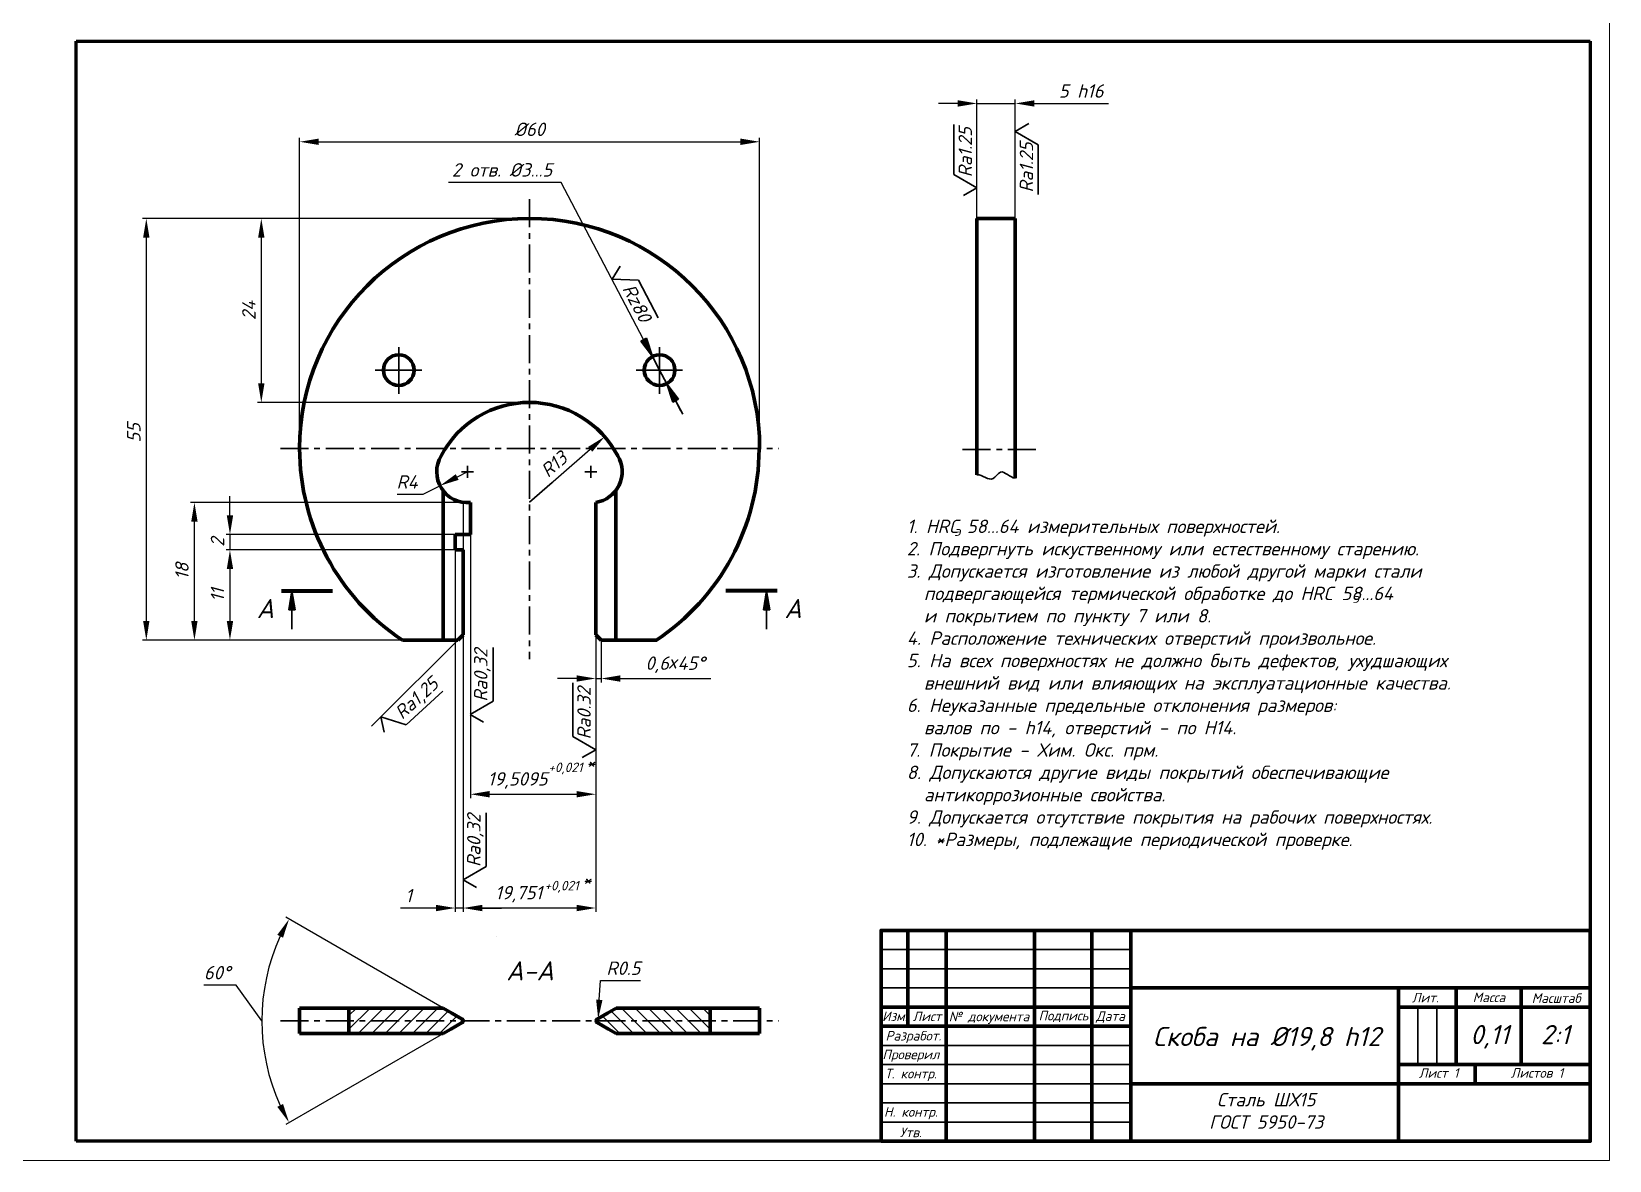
# Model space of a CAD drawing. Extents: x 3984 to 4893, y -1391 to 1983.
# Drawn here: x 4481.6 to 4893.2, y -1391.5 to -1097 of the extents above; entities that cross this region are included whole.
import ezdxf
from ezdxf.enums import TextEntityAlignment as Align

# ---------------------------------------------------------------- set-up
doc = ezdxf.new("R2010")
doc.units = 0
doc.header["$MEASUREMENT"] = 0
for name, pattern in [('AM_ISO02W050', [7.5, 6, -1.5]), ('DASHDOTX2', [2, 1, -0.5, 0, -0.5]), ('K5LT_AXLED', [11.807581, 7.307581, -1.5, 1.5, -1.5]), ('K5LT_BASIC', [0])]:
    doc.linetypes.add(name, pattern=pattern)
for name, color, linetype in [('0 VIEW0', 7, 'Continuous'), ('OSI', 18, 'DASHDOTX2'), ('OSNOVNIE', 5, 'Continuous'), ('RAZMERI', 8, 'Continuous'), ('TONKIE', 16, 'Continuous')]:
    doc.layers.add(name, color=color, linetype=linetype)
doc.layers.add('Обводка', color=7, linetype='Continuous', lineweight=30)
doc.styles.get("Standard").update_dxf_attribs({"font": 'isocpeui.ttf', "height": 3.5})
doc.dimstyles.new('AM_ISO', dxfattribs={"dimtxt": 3.5, "dimasz": 5, "dimexe": 1, "dimexo": 1, "dimgap": 1.5, "dimtad": 3, "dimtoh": 1, "dimdsep": 46, "dimtxsty": 'Standard', "dimcen": 0, "dimclrd": 256, "dimclre": 256, "dimclrt": 256, "dimadec": 0, "dimazin": 2, "dimtp": 0.1, "dimtm": 0.1, "dimtfac": 0.71, "dimtmove": 0, "dimatfit": 2, "dimfxl": 1, "dimlwd": -1, "dimlwe": -1, "dimarcsym": 1})
doc.dimstyles.new('AM_ISO$3', dxfattribs={"dimtxt": 3.5, "dimasz": 5, "dimexe": 1, "dimexo": 1, "dimgap": 1.5, "dimtad": 3, "dimtoh": 1, "dimdsep": 46, "dimtxsty": 'Standard', "dimcen": 0, "dimclrd": 256, "dimclre": 256, "dimclrt": 256, "dimadec": 0, "dimazin": 2, "dimtp": 0.1, "dimtm": 0.1, "dimtfac": 0.71, "dimtofl": 0, "dimtmove": 0, "dimatfit": 0, "dimfxl": 1, "dimlwd": -1, "dimlwe": -1, "dimarcsym": 1})

# ---------------------------------------------------------------- blocks, each defined once
blk = doc.blocks.new('*D478')
at = {"layer": 'Defpoints', "color": 0, "lineweight": 30, "transparency": 16777216}
for p in [(4630.23, -1254.75), (4628.82, -1255.73), (4628.82, -1265.75)]:
    blk.add_point(p, dxfattribs=at)
at = {"layer": 'TONKIE', "color": 0, "transparency": 16777216}
for p, q in [((4628.82, -1256.73), (4628.82, -1266.75)), ((4630.23, -1255.75), (4630.23, -1266.75)), ((4623.82, -1265.75), (4618.82, -1265.75)), ((4628.82, -1265.75), (4630.23, -1265.75)), ((4635.23, -1265.75), (4658.87, -1265.75))]:
    blk.add_line(p, q, dxfattribs=at)
at = {"layer": 'TONKIE', "color": 0, "lineweight": 30, "transparency": 16777216}
for points in [[(4623.82, -1264.92), (4623.82, -1266.58), (4628.82, -1265.75)], [(4635.23, -1264.92), (4635.23, -1266.58), (4630.23, -1265.75)]]:
    blk.add_solid(points, dxfattribs=at)
at = {"layer": 'TONKIE', "color": 0, "lineweight": 30, "transparency": 16777216, "insert": (4649.55, -1262.15), "char_height": 3.5, "attachment_point": 5}
blk.add_mtext('0,6 45%%d', dxfattribs=at)
blk = doc.blocks.new('*D479')
at = {"layer": 'Defpoints', "color": 0, "lineweight": 30, "transparency": 16777216}
for p in [(4592.15, -1230.65), (4594.22, -1232.21), (4594.22, -1325.62)]:
    blk.add_point(p, dxfattribs=at)
at = {"layer": 'TONKIE', "color": 0, "transparency": 16777216}
for p, q in [((4592.15, -1231.65), (4592.15, -1326.62)), ((4594.22, -1233.21), (4594.22, -1326.62)), ((4587.15, -1325.62), (4577.88, -1325.62)), ((4594.22, -1325.62), (4592.15, -1325.62)), ((4599.22, -1325.62), (4604.22, -1325.62))]:
    blk.add_line(p, q, dxfattribs=at)
at = {"layer": 'TONKIE', "color": 0, "lineweight": 30, "transparency": 16777216}
for points in [[(4587.15, -1324.79), (4587.15, -1326.46), (4592.15, -1325.62)], [(4599.22, -1324.79), (4599.22, -1326.46), (4594.22, -1325.62)]]:
    blk.add_solid(points, dxfattribs=at)
at = {"layer": 'TONKIE', "color": 0, "lineweight": 30, "transparency": 16777216, "insert": (4580.02, -1322.37), "char_height": 3.5, "attachment_point": 5}
blk.add_mtext('1', dxfattribs=at)
blk = doc.blocks.new('*D474')
at = {"layer": 'Defpoints', "color": 0, "lineweight": 30, "transparency": 16777216}
for p in [(4594.22, -1218.9), (4628.82, -1251.77), (4594.22, -1325.62)]:
    blk.add_point(p, dxfattribs=at)
at = {"layer": 'TONKIE', "color": 0, "transparency": 16777216}
for p, q in [((4594.22, -1219.9), (4594.22, -1326.62)), ((4628.82, -1252.77), (4628.82, -1326.62)), ((4623.82, -1325.62), (4599.22, -1325.62))]:
    blk.add_line(p, q, dxfattribs=at)
at = {"layer": 'TONKIE', "color": 0, "lineweight": 30, "transparency": 16777216}
for points in [[(4599.22, -1324.79), (4599.22, -1326.46), (4594.22, -1325.62)], [(4623.82, -1324.79), (4623.82, -1326.46), (4628.82, -1325.62)]]:
    blk.add_solid(points, dxfattribs=at)
at = {"layer": 'TONKIE', "color": 0, "lineweight": 30, "transparency": 16777216, "insert": (4608.72, -1322.02), "char_height": 3.5, "attachment_point": 5}
blk.add_mtext('19,751', dxfattribs=at)
blk = doc.blocks.new('*D480')
at = {"layer": 'Defpoints', "color": 0, "lineweight": 30, "transparency": 16777216}
for p in [(4596.14, -1219.82), (4628.82, -1219.82), (4628.82, -1295.94)]:
    blk.add_point(p, dxfattribs=at)
at = {"layer": 'TONKIE', "color": 0, "transparency": 16777216}
for p, q in [((4596.14, -1220.82), (4596.14, -1296.94)), ((4628.82, -1220.82), (4628.82, -1296.94)), ((4601.14, -1295.94), (4623.82, -1295.94))]:
    blk.add_line(p, q, dxfattribs=at)
at = {"layer": 'TONKIE', "color": 0, "lineweight": 30, "transparency": 16777216}
for points in [[(4601.14, -1295.1), (4601.14, -1296.77), (4596.14, -1295.94)], [(4623.82, -1295.1), (4623.82, -1296.77), (4628.82, -1295.94)]]:
    blk.add_solid(points, dxfattribs=at)
at = {"layer": 'TONKIE', "color": 0, "lineweight": 30, "transparency": 16777216, "insert": (4608.43, -1292.34), "char_height": 3.5, "attachment_point": 5}
blk.add_mtext('19,5095', dxfattribs=at)
blk = doc.blocks.new('*D475')
at = {"layer": 'Defpoints', "color": 0, "lineweight": 30, "transparency": 16777216}
for p in [(4524.13, -1219.82), (4596.14, -1219.82), (4581.11, -1255.73)]:
    blk.add_point(p, dxfattribs=at)
at = {"layer": 'TONKIE', "color": 0, "transparency": 16777216}
for p, q in [((4595.14, -1219.82), (4523.13, -1219.82)), ((4524.13, -1250.73), (4524.13, -1224.82)), ((4580.11, -1255.73), (4523.13, -1255.73))]:
    blk.add_line(p, q, dxfattribs=at)
at = {"layer": 'TONKIE', "color": 0, "lineweight": 30, "transparency": 16777216}
for points in [[(4523.3, -1224.82), (4524.96, -1224.82), (4524.13, -1219.82)], [(4523.3, -1250.73), (4524.96, -1250.73), (4524.13, -1255.73)]]:
    blk.add_solid(points, dxfattribs=at)
at = {"layer": 'TONKIE', "color": 0, "lineweight": 30, "transparency": 16777216, "insert": (4520.88, -1237.77), "char_height": 3.5, "attachment_point": 5, "rotation": 90}
blk.add_mtext('18', dxfattribs=at)
blk = doc.blocks.new('*D481')
at = {"layer": 'Defpoints', "color": 0, "lineweight": 30, "transparency": 16777216}
for p in [(4595.19, -1228.18), (4533.4, -1232.21), (4593.19, -1232.21)]:
    blk.add_point(p, dxfattribs=at)
at = {"layer": 'TONKIE', "color": 0, "transparency": 16777216}
for p, q in [((4533.4, -1223.18), (4533.4, -1218.18)), ((4594.19, -1228.18), (4532.4, -1228.18)), ((4533.4, -1228.18), (4533.4, -1232.21)), ((4592.19, -1232.21), (4532.4, -1232.21)), ((4533.4, -1237.21), (4533.4, -1242.21))]:
    blk.add_line(p, q, dxfattribs=at)
at = {"layer": 'TONKIE', "color": 0, "lineweight": 30, "transparency": 16777216}
for points in [[(4532.57, -1223.18), (4534.24, -1223.18), (4533.4, -1228.18)], [(4532.57, -1237.21), (4534.24, -1237.21), (4533.4, -1232.21)]]:
    blk.add_solid(points, dxfattribs=at)
at = {"layer": 'TONKIE', "color": 0, "lineweight": 30, "transparency": 16777216, "insert": (4530.15, -1230.19), "char_height": 3.5, "attachment_point": 5, "rotation": 90}
blk.add_mtext('2', dxfattribs=at)
blk = doc.blocks.new('*D476')
at = {"layer": 'Defpoints', "color": 0, "lineweight": 30, "transparency": 16777216}
for p in [(4580.45, -1232.21), (4533.4, -1255.73), (4580.45, -1255.73)]:
    blk.add_point(p, dxfattribs=at)
at = {"layer": 'TONKIE', "color": 0, "transparency": 16777216}
for p, q in [((4579.45, -1232.21), (4532.4, -1232.21)), ((4533.4, -1237.21), (4533.4, -1250.73)), ((4579.45, -1255.73), (4532.4, -1255.73))]:
    blk.add_line(p, q, dxfattribs=at)
at = {"layer": 'TONKIE', "color": 0, "lineweight": 30, "transparency": 16777216}
for points in [[(4532.57, -1237.21), (4534.24, -1237.21), (4533.4, -1232.21)], [(4532.57, -1250.73), (4534.24, -1250.73), (4533.4, -1255.73)]]:
    blk.add_solid(points, dxfattribs=at)
at = {"layer": 'TONKIE', "color": 0, "lineweight": 30, "transparency": 16777216, "insert": (4530.15, -1243.97), "char_height": 3.5, "attachment_point": 5, "rotation": 90}
blk.add_mtext('11', dxfattribs=at)
blk = doc.blocks.new('*D482')
at = {"layer": 'Defpoints', "color": 0, "lineweight": 30, "transparency": 16777216}
for p in [(4738.27, -1115.73), (4728.27, -1151.3), (4738.27, -1149.59)]:
    blk.add_point(p, dxfattribs=at)
at = {"layer": 'TONKIE', "color": 0, "transparency": 16777216}
for p, q in [((4728.27, -1150.3), (4728.27, -1114.73)), ((4738.27, -1148.59), (4738.27, -1114.73)), ((4723.27, -1115.73), (4718.27, -1115.73)), ((4728.27, -1115.73), (4738.27, -1115.73)), ((4743.27, -1115.73), (4762.61, -1115.73))]:
    blk.add_line(p, q, dxfattribs=at)
at = {"layer": 'TONKIE', "color": 0, "lineweight": 30, "transparency": 16777216}
for points in [[(4723.27, -1114.89), (4723.27, -1116.56), (4728.27, -1115.73)], [(4743.27, -1114.89), (4743.27, -1116.56), (4738.27, -1115.73)]]:
    blk.add_solid(points, dxfattribs=at)
at = {"layer": 'TONKIE', "color": 0, "lineweight": 30, "transparency": 16777216, "insert": (4755.44, -1112.48), "char_height": 3.5, "attachment_point": 5}
blk.add_mtext('5 h16', dxfattribs=at)
blk = doc.blocks.new('*D483')
at = {"layer": 'Defpoints', "color": 0, "lineweight": 30, "transparency": 16777216}
for p in [(4671.58, -1125.73), (4551.58, -1205.73), (4671.58, -1205.73)]:
    blk.add_point(p, dxfattribs=at)
at = {"layer": 'TONKIE', "transparency": 16777216}
for p, q in [((4551.58, -1204.73), (4551.58, -1124.73)), ((4671.58, -1204.73), (4671.58, -1124.73))]:
    blk.add_line(p, q, dxfattribs=at)
at = {"layer": 'TONKIE', "color": 0, "transparency": 16777216}
blk.add_line((4556.58, -1125.73), (4666.58, -1125.73), dxfattribs=at)
at = {"layer": 'TONKIE', "color": 0, "lineweight": 30, "transparency": 16777216}
for points in [[(4556.58, -1124.89), (4556.58, -1126.56), (4551.58, -1125.73)], [(4666.58, -1124.89), (4666.58, -1126.56), (4671.58, -1125.73)]]:
    blk.add_solid(points, dxfattribs=at)
at = {"layer": 'TONKIE', "color": 0, "lineweight": 30, "transparency": 16777216, "insert": (4611.58, -1122.48), "char_height": 3.5, "attachment_point": 5}
blk.add_mtext('%%c60', dxfattribs=at)
blk = doc.blocks.new('*D484')
at = {"layer": 'Defpoints', "color": 0, "lineweight": 30, "transparency": 16777216}
for p in [(4631.15, -1202.67), (4611.52, -1219.73)]:
    blk.add_point(p, dxfattribs=at)
at = {"layer": 'TONKIE', "color": 0, "transparency": 16777216}
blk.add_line((4611.52, -1219.73), (4627.37, -1205.95), dxfattribs=at)
at = {"layer": 'TONKIE', "color": 0, "lineweight": 30, "transparency": 16777216}
blk.add_solid([(4626.83, -1205.32), (4627.92, -1206.58), (4631.15, -1202.67)], dxfattribs=at)
at = {"layer": 'TONKIE', "color": 0, "lineweight": 30, "transparency": 16777216, "insert": (4617.91, -1209.87), "char_height": 3.5, "attachment_point": 5, "rotation": 40.9864}
blk.add_mtext('R13', dxfattribs=at)
blk = doc.blocks.new('*D477')
at = {"layer": 'Defpoints', "color": 0, "lineweight": 30, "transparency": 16777216}
for p in [(4599.88, -1145.73), (4511.58, -1255.73), (4566.72, -1255.73)]:
    blk.add_point(p, dxfattribs=at)
at = {"layer": 'TONKIE', "color": 0, "transparency": 16777216}
for p, q in [((4598.88, -1145.73), (4510.58, -1145.73)), ((4511.58, -1150.73), (4511.58, -1250.73)), ((4565.72, -1255.73), (4510.58, -1255.73))]:
    blk.add_line(p, q, dxfattribs=at)
at = {"layer": 'TONKIE', "color": 0, "lineweight": 30, "transparency": 16777216}
for points in [[(4510.75, -1150.73), (4512.41, -1150.73), (4511.58, -1145.73)], [(4510.75, -1250.73), (4512.41, -1250.73), (4511.58, -1255.73)]]:
    blk.add_solid(points, dxfattribs=at)
at = {"layer": 'TONKIE', "color": 0, "lineweight": 30, "transparency": 16777216, "insert": (4508.33, -1201.66), "char_height": 3.5, "attachment_point": 5, "rotation": 90}
blk.add_mtext('55', dxfattribs=at)
blk = doc.blocks.new('*D485')
at = {"layer": 'Defpoints', "color": 0, "lineweight": 30, "transparency": 16777216}
for p in [(4611.58, -1145.73), (4541.58, -1193.76), (4611.39, -1193.76)]:
    blk.add_point(p, dxfattribs=at)
at = {"layer": 'TONKIE', "color": 0, "transparency": 16777216}
for p, q in [((4610.58, -1145.73), (4540.58, -1145.73)), ((4541.58, -1150.73), (4541.58, -1188.76)), ((4610.39, -1193.76), (4540.58, -1193.76))]:
    blk.add_line(p, q, dxfattribs=at)
at = {"layer": 'TONKIE', "color": 0, "lineweight": 30, "transparency": 16777216}
for points in [[(4540.75, -1150.73), (4542.41, -1150.73), (4541.58, -1145.73)], [(4540.75, -1188.76), (4542.41, -1188.76), (4541.58, -1193.76)]]:
    blk.add_solid(points, dxfattribs=at)
at = {"layer": 'TONKIE', "color": 0, "lineweight": 30, "transparency": 16777216, "insert": (4538.33, -1169.74), "char_height": 3.5, "attachment_point": 5, "rotation": 90}
blk.add_mtext('24', dxfattribs=at)
blk = doc.blocks.new('*D517')
at = {"transparency": 16777216}
for p, q in [((4595.37, -1211.82), (4592.66, -1213.19)), ((4583.74, -1217.71), (4576.99, -1217.71)), ((4588.2, -1215.45), (4583.74, -1217.71))]:
    blk.add_line(p, q, dxfattribs=at)
at = {"lineweight": 30, "transparency": 16777216}
blk.add_solid([(4592.29, -1212.45), (4593.04, -1213.93), (4588.2, -1215.45)], dxfattribs=at)
at = {"layer": 'Defpoints', "color": 0, "lineweight": 30, "transparency": 16777216}
for p in [(4595.37, -1211.82), (4588.2, -1215.45)]:
    blk.add_point(p, dxfattribs=at)
at = {"lineweight": 30, "transparency": 16777216, "insert": (4579.62, -1214.46), "char_height": 3.5, "attachment_point": 5}
blk.add_mtext('R4', dxfattribs=at)
blk = doc.blocks.new('*D518')
at = {"transparency": 16777216}
for p, q in [((4619.83, -1136.31), (4590.42, -1136.31)), ((4641.31, -1177.32), (4619.83, -1136.31))]:
    blk.add_line(p, q, dxfattribs=at)
at = {"lineweight": 30, "transparency": 16777216}
blk.add_solid([(4642.05, -1176.93), (4640.57, -1177.71), (4643.63, -1181.75)], dxfattribs=at)
at = {"layer": 'Defpoints', "color": 0, "lineweight": 30, "transparency": 16777216}
for p in [(4643.63, -1181.75), (4647.34, -1188.84)]:
    blk.add_point(p, dxfattribs=at)
at = {"lineweight": 30, "transparency": 16777216, "insert": (4604.38, -1133.06), "char_height": 3.5, "attachment_point": 5}
blk.add_mtext('2 отв. %%c3...5', dxfattribs=at)
blk = doc.blocks.new('*D525')
at = {"transparency": 16777216}
for p, q in [((4590.41, -1352.56), (4547.94, -1328.04)), ((4535.01, -1345.74), (4526.63, -1345.74)), ((4541.7, -1355.05), (4535.01, -1345.74)), ((4590.12, -1357.71), (4547.94, -1382.06))]:
    blk.add_line(p, q, dxfattribs=at)
blk.add_arc((4594.72, -1355.05), 53.02, 155.4051, 204.5949, dxfattribs=at)
at = {"lineweight": 30, "transparency": 16777216}
for points in [[(4545.77, -1332.6), (4547.25, -1333.37), (4548.81, -1328.54)], [(4547.25, -1376.74), (4545.77, -1377.5), (4548.81, -1381.56)]]:
    blk.add_solid(points, dxfattribs=at)
at = {"layer": 'Defpoints', "color": 0, "lineweight": 30, "transparency": 16777216}
for p in [(4591.27, -1353.06), (4590.99, -1357.21), (4593.97, -1354.62), (4593.97, -1355.49), (4542.51, -1364.26)]:
    blk.add_point(p, dxfattribs=at)
at = {"lineweight": 30, "transparency": 16777216, "insert": (4530.07, -1342.49), "char_height": 3.5, "attachment_point": 5}
blk.add_mtext('60%%D', dxfattribs=at)
blk = doc.blocks.new('*D526')
at = {"transparency": 16777216}
for p, q in [((4629.75, -1349.56), (4630.03, -1344.57)), ((4630.03, -1344.57), (4640.52, -1344.57)), ((4629.44, -1355.05), (4629.46, -1354.55))]:
    blk.add_line(p, q, dxfattribs=at)
blk.add_arc((4629.44, -1355.05), 0.5, 86.7347, 120, dxfattribs=at)
at = {"lineweight": 30, "transparency": 16777216}
blk.add_solid([(4628.92, -1349.52), (4630.58, -1349.61), (4629.46, -1354.55)], dxfattribs=at)
at = {"layer": 'Defpoints', "color": 0, "lineweight": 30, "transparency": 16777216}
for p in [(4629.44, -1355.05), (4629.46, -1354.55)]:
    blk.add_point(p, dxfattribs=at)
at = {"lineweight": 30, "transparency": 16777216, "insert": (4636.03, -1341.32), "char_height": 3.5, "attachment_point": 5}
blk.add_mtext('R0.5', dxfattribs=at)

msp = doc.modelspace()

# ---------------------------------------------------------------- hatches: boundary and pattern name
at = {"lineweight": 30}
h = msp.add_hatch(color=18, dxfattribs=at)
h.set_gradient(color2=(0, 0, 0), one_color=1)
h.paths.add_polyline_path([(4647.34, -1188.836), (4649.196, -1192.38), (4649.659, -1193.266), (4650.398, -1192.879)])
h.paths.add_polyline_path([(4648.921, -1193.652), (4649.659, -1193.266), (4649.196, -1192.38), (4647.34, -1188.836), (4647.34, -1188.836)])
h = msp.add_hatch(dxfattribs=at)
h.set_pattern_fill('ANSI31', color=256, scale=20, style=0)
h.set_pattern_definition([(45, (0, 827.6568), (-1.767767, 1.767767), [])])
h.paths.add_polyline_path([(4564.453, -1351.742), (4564.453, -1358.366), (4588.988, -1358.366), (4590.991, -1357.21), (4593.975, -1355.487, 0.5773503), (4593.975, -1354.621), (4591.272, -1353.061), (4588.988, -1351.742)])
h = msp.add_hatch(dxfattribs=at)
h.set_pattern_fill('ANSI31', color=256, scale=20, style=0)
h.set_pattern_definition([(135, (9223.16, 827.6568), (1.767767, 1.767767), [])])
h.paths.add_polyline_path([(4634.172, -1351.742), (4631.888, -1353.061), (4629.185, -1354.621, 0.5773503), (4629.185, -1355.487), (4632.169, -1357.21), (4634.172, -1358.366), (4658.707, -1358.366), (4658.707, -1351.742)])
at = {"layer": 'TONKIE', "lineweight": 30}
for points in [[(4548.719, -1247.863), (4549.553, -1242.863), (4550.386, -1247.863)], [(4674.208, -1247.863), (4673.375, -1242.863), (4672.542, -1247.863)]]:
    msp.add_hatch(color=0, dxfattribs=at).paths.add_polyline_path(points)

# ---------------------------------------------------------------- linework, layer by layer
at = {"linetype": 'K5LT_AXLED', "lineweight": 30}
for p, q in [((4611.58, -1140.728), (4611.58, -1260.728)), ((4546.58, -1205.728), (4676.58, -1205.728)), ((4546.58, -1355.054), (4676.58, -1355.054))]:
    msp.add_line(p, q, dxfattribs=at)
at = {"lineweight": 30}
for p, q in [((4640.571, -1177.706), (4642.047, -1176.933)), ((4642.047, -1176.933), (4643.629, -1181.749)), ((4643.629, -1181.749), (4640.571, -1177.706)), ((4643.629, -1181.749), (4645.484, -1185.293)), ((4647.34, -1188.836), (4645.484, -1185.293)), ((4648.921, -1193.652), (4647.34, -1188.836)), ((4647.34, -1188.836), (4650.398, -1192.879)), ((4649.196, -1192.38), (4647.34, -1188.836)), ((4650.398, -1192.879), (4648.921, -1193.652)), ((4651.051, -1195.923), (4649.196, -1192.38)), ((4651.515, -1196.809), (4649.659, -1193.266)), ((4593.815, -1211.818), (4595.369, -1211.818)), ((4595.369, -1210.264), (4595.369, -1211.818)), ((4596.923, -1211.818), (4595.369, -1211.818)), ((4595.369, -1213.371), (4595.369, -1211.818)), ((4626.005, -1211.818), (4627.559, -1211.818)), ((4627.559, -1210.264), (4627.559, -1211.818)), ((4629.113, -1211.818), (4627.559, -1211.818)), ((4627.559, -1213.371), (4627.559, -1211.818)), ((4549.553, -1242.863), (4549.553, -1252.863)), ((4673.375, -1242.863), (4673.375, -1252.863))]:
    msp.add_line(p, q, dxfattribs=at)
at = {"linetype": 'AM_ISO02W050', "lineweight": 30}
for p, q in [((4577.443, -1185.293), (4577.443, -1179.137)), ((4645.484, -1185.293), (4645.484, -1179.137)), ((4571.287, -1185.293), (4577.443, -1185.293)), ((4577.443, -1191.449), (4577.443, -1185.293)), ((4577.443, -1185.293), (4583.599, -1185.293)), ((4639.328, -1185.293), (4645.484, -1185.293)), ((4645.484, -1191.449), (4645.484, -1185.293)), ((4645.484, -1185.293), (4651.64, -1185.293))]:
    msp.add_line(p, q, dxfattribs=at)
at = {"color": 0, "lineweight": 70}
for p, q in [((4720.25, -1331.474), (4720.25, -1386.474)), ((4743.25, -1331.474), (4743.25, -1386.474)), ((4758.25, -1331.474), (4758.25, -1386.474)), ((4838.25, -1346.474), (4768.427, -1346.474)), ((4870.25, -1346.474), (4870.25, -1366.474)), ((4838.25, -1371.474), (4768.427, -1371.474)), ((4838.25, -1371.474), (4888.25, -1371.474))]:
    msp.add_line(p, q, dxfattribs=at)
at = {"color": 0, "lineweight": 30}
for p, q in [((4768.427, -1331.474), (4768.427, -1386.474)), ((4703.25, -1336.474), (4768.25, -1336.474)), ((4768.25, -1336.474), (4768.427, -1336.474)), ((4703.25, -1341.474), (4768.25, -1341.474)), ((4768.25, -1341.474), (4768.427, -1341.474)), ((4703.25, -1346.474), (4771.239, -1346.474)), ((4768.25, -1346.474), (4768.25, -1346.474)), ((4853.25, -1346.474), (4853.25, -1366.474)), ((4703.25, -1351.474), (4768.25, -1351.474)), ((4768.25, -1351.474), (4768.427, -1351.474)), ((4838.25, -1351.474), (4888.25, -1351.474)), ((4848.25, -1351.474), (4848.25, -1366.474)), ((4703.25, -1356.474), (4768.25, -1356.474)), ((4768.25, -1356.474), (4768.427, -1356.474)), ((4703.25, -1361.474), (4768.25, -1361.474)), ((4768.25, -1361.474), (4768.427, -1361.474)), ((4703.25, -1366.474), (4768.25, -1366.474)), ((4768.25, -1366.474), (4768.427, -1366.474)), ((4838.25, -1366.474), (4888.25, -1366.474)), ((4858.25, -1366.474), (4858.25, -1371.474)), ((4703.25, -1371.474), (4768.25, -1371.474)), ((4768.25, -1371.474), (4768.427, -1371.474)), ((4768.427, -1371.474), (4768.427, -1371.474)), ((4703.25, -1376.474), (4768.427, -1376.474)), ((4703.25, -1381.474), (4768.427, -1381.474))]:
    msp.add_line(p, q, dxfattribs=at)
at = {"lineweight": 70}
for p, q in [((4588.988, -1351.742), (4551.58, -1351.742)), ((4551.58, -1351.742), (4551.58, -1358.366)), ((4564.453, -1351.742), (4564.453, -1358.366)), ((4591.272, -1353.061), (4588.988, -1351.742)), ((4593.975, -1354.621), (4591.272, -1353.061)), ((4629.185, -1354.621), (4631.888, -1353.061)), ((4631.888, -1353.061), (4634.172, -1351.742)), ((4634.172, -1351.742), (4671.58, -1351.742)), ((4658.707, -1351.742), (4658.707, -1358.366)), ((4671.58, -1351.742), (4671.58, -1358.366)), ((4590.991, -1357.21), (4588.988, -1358.366)), ((4593.975, -1355.487), (4590.991, -1357.21)), ((4629.185, -1355.487), (4632.169, -1357.21)), ((4632.169, -1357.21), (4634.172, -1358.366)), ((4588.988, -1358.366), (4551.58, -1358.366)), ((4634.172, -1358.366), (4671.58, -1358.366))]:
    msp.add_line(p, q, dxfattribs=at)
at = {"linetype": 'Continuous', "lineweight": 0}
msp.add_lwpolyline([(4053.25, -1391.474), (4893.25, -1391.474), (4893.25, -797.474), (4053.25, -797.474)], close=True, dxfattribs=at)
at = {"color": 0, "lineweight": 70}
msp.add_lwpolyline([(4838.25, -1386.474), (4888.25, -1386.474), (4888.25, -1346.474), (4838.25, -1346.474)], close=True, dxfattribs=at)
at = {"lineweight": 70}
for centre, start, end in [((4593.725, -1355.054), 300, 60), ((4629.435, -1355.054), 120, 240)]:
    msp.add_arc(centre, 0.5, start, end, dxfattribs=at)
at = {"lineweight": 30, "start_tangent": (0.9996693, -0.0257163), "end_tangent": (0.9999869, -0.005111)}
msp.add_spline([(4728.269, -1212.573), (4732.453, -1213.594), (4734.399, -1211.91), (4738.269, -1213.444)], degree=3, dxfattribs=at)
at = {"layer": '0 VIEW0', "linetype": 'K5LT_BASIC', "lineweight": 60}
for p, q in [((4493.25, -1386.474), (4493.25, -1099.474)), ((4493.25, -1099.474), (4888.25, -1099.474)), ((4888.25, -1099.474), (4888.25, -1386.474)), ((4888.25, -1386.474), (4493.25, -1386.474))]:
    msp.add_line(p, q, dxfattribs=at)
at = {"layer": 'OSI', "linetype": 'ByBlock', "lineweight": 30}
for p, q in [((4722.269, -1134.248), (4722.269, -1121.248)), ((4744.269, -1126.487), (4744.269, -1139.487)), ((4639.992, -1161.871), (4645.095, -1171.616)), ((4602.046, -1271.689), (4602.046, -1257.689)), ((4622.819, -1280.899), (4622.819, -1266.899)), ((4579.35, -1277.84), (4588.892, -1269.012)), ((4600.225, -1314.798), (4600.225, -1300.798))]:
    msp.add_line(p, q, dxfattribs=at)
at = {"layer": 'OSI', "color": 0, "linetype": 'ByBlock', "lineweight": 30}
for p, q in [((4741.769, -1121.002), (4738.269, -1123.023)), ((4744.269, -1126.487), (4738.269, -1123.023)), ((4728.269, -1137.713), (4722.269, -1134.248)), ((4724.769, -1139.733), (4728.269, -1137.713)), ((4635.233, -1158.172), (4633.07, -1161.586)), ((4639.992, -1161.871), (4633.07, -1161.586)), ((4602.046, -1271.689), (4596.046, -1275.153)), ((4579.35, -1277.84), (4572.732, -1275.789)), ((4573.626, -1279.73), (4572.732, -1275.789)), ((4599.546, -1277.174), (4596.046, -1275.153)), ((4628.819, -1284.363), (4622.819, -1280.899)), ((4625.319, -1286.383), (4628.819, -1284.363)), ((4600.225, -1314.798), (4594.225, -1318.262)), ((4597.725, -1320.283), (4594.225, -1318.262))]:
    msp.add_line(p, q, dxfattribs=at)
at = {"layer": 'OSI', "color": 0, "linetype": 'K5LT_AXLED', "lineweight": 30}
msp.add_line((4724.53, -1206.001), (4744.414, -1206.001), dxfattribs=at)
at = {"layer": 'OSNOVNIE', "color": 0, "lineweight": 70}
for p, q in [((4728.269, -1145.728), (4728.269, -1212.573)), ((4738.269, -1145.728), (4728.269, -1145.728)), ((4738.269, -1213.444), (4738.269, -1145.728)), ((4588.988, -1216.695), (4588.988, -1255.678)), ((4634.056, -1216.695), (4634.056, -1255.678)), ((4596.161, -1228.184), (4596.142, -1219.815)), ((4628.819, -1254.313), (4628.819, -1219.815)), ((4592.151, -1228.184), (4596.161, -1228.184)), ((4592.151, -1232.205), (4592.151, -1228.184)), ((4594.225, -1232.205), (4592.151, -1232.205)), ((4594.225, -1254.313), (4594.225, -1232.205)), ((4592.811, -1255.727), (4594.225, -1254.313)), ((4630.233, -1255.727), (4628.819, -1254.313)), ((4578.414, -1255.727), (4592.811, -1255.727)), ((4644.63, -1255.727), (4630.233, -1255.727))]:
    msp.add_line(p, q, dxfattribs=at)
at = {"layer": 'OSNOVNIE', "color": 0, "lineweight": 100}
for p, q in [((4546.815, -1242.863), (4560.179, -1242.863)), ((4676.112, -1242.863), (4662.748, -1242.863))]:
    msp.add_line(p, q, dxfattribs=at)
at = {"layer": 'OSNOVNIE', "color": 0, "lineweight": 70}
for centre in [(4577.443, -1185.293), (4645.484, -1185.293)]:
    msp.add_circle(centre, 4, dxfattribs=at)
for centre, radius, start, end in [((4611.58, -1205.728), 60, 0, 180), ((4611.522, -1219.727), 26, 89.87201, 152.38905), ((4611.522, -1219.727), 26, 27.61095, 90.12799), ((4611.58, -1205.728), 60, 180, 236.44261), ((4611.435, -1205.727), 60, 303.41874, 359.86135), ((4595.369, -1211.818), 8.035, 148.98316, 275.5202), ((4627.612, -1211.817), 8.089, 278.58498, 30.78128)]:
    msp.add_arc(centre, radius, start, end, dxfattribs=at)
at = {"layer": 'TONKIE', "color": 0, "lineweight": 30}
for p, q in [((4617.42, -1214.603), (4611.522, -1219.727)), ((4548.719, -1247.863), (4549.553, -1242.863)), ((4549.553, -1242.863), (4550.386, -1247.863)), ((4673.375, -1242.863), (4672.542, -1247.863)), ((4674.208, -1247.863), (4673.375, -1242.863)), ((4550.386, -1247.863), (4548.719, -1247.863)), ((4672.542, -1247.863), (4674.208, -1247.863)), ((4594.225, -1254.313), (4570.312, -1278.211)), ((4602.901, -1333.16), (4602.901, -1333.16))]:
    msp.add_line(p, q, dxfattribs=at)
at = {"layer": 'Обводка', "color": 0, "lineweight": 70}
for p, q in [((4710.25, -1331.474), (4710.25, -1356.474)), ((4720.25, -1331.474), (4720.25, -1386.474)), ((4743.25, -1331.474), (4743.25, -1386.474)), ((4758.25, -1331.474), (4758.25, -1386.474)), ((4768.427, -1331.474), (4768.427, -1386.474)), ((4838.25, -1346.474), (4838.25, -1386.474)), ((4853.25, -1346.474), (4853.25, -1366.474)), ((4870.25, -1346.474), (4870.25, -1366.474)), ((4703.25, -1351.474), (4768.427, -1351.474)), ((4838.25, -1351.474), (4888.25, -1351.474)), ((4703.25, -1356.474), (4768.427, -1356.474)), ((4838.25, -1366.474), (4888.25, -1366.474)), ((4858.25, -1366.474), (4858.25, -1371.474))]:
    msp.add_line(p, q, dxfattribs=at)
at = {"layer": 'Обводка', "color": 0, "lineweight": 30}
msp.add_line((4843.25, -1351.474), (4843.25, -1366.474), dxfattribs=at)
at = {"layer": 'Обводка', "color": 0, "lineweight": 70}
msp.add_lwpolyline([(4703.25, -1386.474), (4888.25, -1386.474), (4888.25, -1331.474), (4703.25, -1331.474)], close=True, dxfattribs=at)

# ---------------------------------------------------------------- texts
at = {"color": 0, "lineweight": 30}
for s, p in [('Лит.', (4845.207, -1349.004)), ('Масса', (4861.825, -1348.926)), ('Масштаб', (4879.372, -1349.121)), ('Изм.', (4706.825, -1353.875)), ('№ документа', (4731.409, -1354.259)), ('Подпись', (4750.832, -1353.891)), ('Дата', (4763.089, -1354.063)), ('Разработ.', (4711.686, -1359.275)), ('Проверил', (4711.017, -1364.152)), ('Т. контр.', (4711.017, -1369.152)), ('Лист 1', (4848.695, -1368.664)), ('Листов 1', (4874.35, -1368.644)), ('Н. контр.', (4711.017, -1379.152)), ('Утв.', (4711.017, -1384.152))]:
    msp.add_text(s, height=2.5, dxfattribs=at).set_placement(p, align=Align.MIDDLE)
msp.add_text('Лист', height=2.5, dxfattribs=at).set_placement((4718.993, -1355.133), align=Align.RIGHT)
at = {"lineweight": 30, "insert": (4638.748, -1162.392), "char_height": 3.5, "width": 4.90193, "attachment_point": 1, "rotation": 297.63986}
msp.add_mtext('Rz80', dxfattribs=at)
at = {"lineweight": 30, "attachment_point": 1}
for s, insert, char_height, width in [('э', (4722.367, -1226.03), 2.5, 1.97078), ('э', (4826.298, -1243.502), 2.5, 1.97078), ('x', (4647.653, -1259.659), 3.5, 2.48062), ('\\pxqc;Сталь ШХ15\\PГОСТ 5950-73', (4787.188, -1373.867), 3.5, 33.04909)]:
    msp.add_mtext(s, dxfattribs=dict(at, insert=insert, char_height=char_height, width=width))
at = {"layer": 'OSI', "color": 0, "linetype": 'ByBlock', "lineweight": 30, "char_height": 3.5, "width": 4.06839, "attachment_point": 1, "rotation": 90}
for s, insert in [('Ra1.25', (4723.463, -1134.977)), ('Ra1.25', (4739.421, -1138.957)), ('Ra0.32', (4624.013, -1281.627))]:
    msp.add_mtext(s, dxfattribs=dict(at, insert=insert))
at = {"layer": 'OSI', "color": 0, "linetype": 'ByBlock', "lineweight": 30, "char_height": 5, "width": 8.00699, "attachment_point": 1}
for s, insert in [('0,11', (4856.958, -1356.141)), ('2:1', (4875.383, -1356.141))]:
    msp.add_mtext(s, dxfattribs=dict(at, insert=insert))
at = {"layer": 'RAZMERI', "color": 0, "lineweight": 30, "insert": (4575.989, -1274.059), "char_height": 3.5, "width": 24.47448, "attachment_point": 1, "rotation": 42.55431}
msp.add_mtext('Ra1,25', dxfattribs=at)
at = {"layer": 'TONKIE', "color": 0, "lineweight": 30}
for s, insert, char_height, width, attachment_point in [('\\pxql;1. HRC 58...64 измерительных поверхностей.\\P2. Подвергнуть искуственному или естественному старению.\\P3. Допускается изготовление из любой другой марки стали \\P  подвергающейся термической обработке до HRC 58...64\\P  и покрытием по пункту 7 или 8.\\P4. Расположение технических отверстий произвольное.\\P5. На всех поверхностях не должно быть дефектов, ухудшающих \\P  внешний вид или влияющих на эксплуатационные качества.\\P6. Неуказанные предельные отклонения размеров: \\P  валов по - h14, отверстий - по H14.\\P7. Покрытие - Хим. Окс. прм. \\P8. Допускаются другие виды покрытий обеспечивающие \\P  антикоррозионные свойства.\\P9. Допускается отсутствие покрытия на рабочих поверхностях.\\P10. *Размеры, подлежащие периодической проверке.', (4709.967, -1224.298), 3.5, 241.52885, 1), ('A', (4540.388, -1244.994), 5, 35.50694, 1), ('A', (4682.54, -1244.994), 5, 35.50694, 3), ('+0,021', (4616.454, -1287.676), 2.5, 21.47885, 1), ('*', (4626.293, -1286.005), 3.5, 15.0011, 1), ('+0,021', (4615.447, -1318.527), 2.5, 21.47885, 1), ('*', (4625.322, -1316.515), 3.5, 15.0011, 1)]:
    msp.add_mtext(s, dxfattribs=dict(at, insert=insert, char_height=char_height, width=width, attachment_point=attachment_point))
at = {"layer": 'TONKIE', "color": 0, "lineweight": 30, "char_height": 3.5, "width": 24.47448, "attachment_point": 1, "rotation": 90}
for insert in [(4597.08, -1271.786), (4595.259, -1314.896)]:
    msp.add_mtext('Ra0,32', dxfattribs=dict(at, insert=insert))
at = {"layer": 'TONKIE', "color": 0, "insert": (4605.477, -1339.503), "char_height": 5, "width": 50.61718, "attachment_point": 1}
msp.add_mtext('A-A', dxfattribs=at)
at = {"layer": 'Обводка', "color": 0, "lineweight": 30, "insert": (4767.641, -1356.647), "char_height": 5, "width": 72.28773, "attachment_point": 1}
msp.add_mtext('\\pxqc;{\\C256;Cкоба на %%C19,8 h12 }', dxfattribs=at)

# ---------------------------------------------------------------- dimensions: what is measured, and where the dimension line sits
at = {"lineweight": 30}
dim = msp.add_diameter_dim_2p(p1=(4647.34, -1188.836), p2=(4643.629, -1181.749), text='2 отв. %%c3...5', dimstyle='AM_ISO$3', dxfattribs=at)
dim.commit()
dim.dimension.update_dxf_attribs({"geometry": '*D518', "text_midpoint": (4604.379, -1136.313), "dimtype": 163})
dim = msp.add_radius_dim(center=(4595.369, -1211.818), mpoint=(4588.203, -1215.451), text='R4', dimstyle='AM_ISO', dxfattribs=at)
dim.commit()
dim.dimension.update_dxf_attribs({"geometry": '*D517', "text_midpoint": (4579.618, -1214.463)})
dim = msp.add_angular_dim_2l(base=(4542.509, -1364.261), line1=((4593.975, -1355.487), (4590.991, -1357.21)), line2=((4593.975, -1354.621), (4591.272, -1353.061)), text='60%%D', dimstyle='AM_ISO', override={"dimtmove": 1}, dxfattribs=at)
dim.commit()
dim.dimension.update_dxf_attribs({"geometry": '*D525', "text_midpoint": (4530.074, -1342.49), "dimtype": 162})
dim = msp.add_radius_dim(center=(4629.435, -1355.054), mpoint=(4629.464, -1354.555), dimstyle='AM_ISO', dxfattribs=at)
dim.commit()
dim.dimension.update_dxf_attribs({"geometry": '*D526', "text_midpoint": (4636.026, -1341.321)})
at = {"layer": 'TONKIE', "color": 0, "lineweight": 30}
dim = msp.add_linear_dim(base=(4738.269, -1115.728), p1=(4728.269, -1151.304), p2=(4738.269, -1149.595), text='5 h16', dimstyle='AM_ISO', override={"dimclrd": 0, "dimclre": 0, "dimclrt": 0}, dxfattribs=at)
dim.commit()
dim.dimension.update_dxf_attribs({"geometry": '*D482', "text_midpoint": (4755.438, -1112.476)})
for base, p1, p2, angle, text, override, picture, middle, dimtype in [((4671.58, -1125.728), (4551.58, -1205.728), (4671.58, -1205.728), 0, '%%c60', {"dimclrd": 0, "dimclrt": 0, "dimtfill": 0, "dimtfillclr": 0}, '*D483', (4611.58, -1125.728), 161), ((4511.58, -1255.727), (4599.883, -1145.728), (4566.717, -1255.727), 90, '55', {"dimclrd": 0, "dimclre": 0, "dimclrt": 0, "dimtfill": 0, "dimtfillclr": 0}, '*D477', (4511.58, -1201.663), 160), ((4541.58, -1193.757), (4611.58, -1145.728), (4611.392, -1193.757), 90, '24', {"dimclrd": 0, "dimclre": 0, "dimclrt": 0, "dimtfill": 0, "dimtfillclr": 0}, '*D485', (4541.58, -1169.742), 160), ((4533.403, -1232.205), (4595.187, -1228.184), (4593.188, -1232.205), 90, '2', {"dimclrd": 0, "dimclre": 0, "dimclrt": 0, "dimtfill": 0, "dimtfillclr": 0}, '*D481', (4533.403, -1230.195), 160), ((4524.129, -1219.815), (4581.114, -1255.727), (4596.142, -1219.815), 90, '18', {"dimclrd": 0, "dimclre": 0, "dimclrt": 0, "dimtfill": 0, "dimtfillclr": 0}, '*D475', (4524.129, -1237.771), 160)]:
    dim = msp.add_linear_dim(base=base, p1=p1, p2=p2, angle=angle, text=text, dimstyle='AM_ISO', override=override, dxfattribs=at)
    dim.commit()
    dim.dimension.update_dxf_attribs({"geometry": picture, "text_midpoint": middle, "dimtype": dimtype})
dim = msp.add_radius_dim(center=(4611.522, -1219.727), mpoint=(4631.148, -1202.675), text='R13', dimstyle='AM_ISO', override={"dimclrd": 0, "dimclrt": 0}, dxfattribs=at)
dim.commit()
dim.dimension.update_dxf_attribs({"geometry": '*D484', "text_midpoint": (4620.046, -1212.321), "dimtype": 164})
for base, p1, p2, text, picture, middle in [((4594.225, -1325.622), (4628.819, -1251.773), (4594.225, -1218.896), '19,751', '*D474', (4608.716, -1325.622)), ((4628.819, -1295.937), (4596.142, -1219.815), (4628.819, -1219.815), '19,5095', '*D480', (4608.431, -1295.937)), ((4594.225, -1325.622), (4592.151, -1230.646), (4594.225, -1232.205), '1', '*D479', (4580.015, -1325.622)), ((4628.819, -1265.751), (4630.233, -1254.751), (4628.819, -1255.727), '0,6 45%%d', '*D478', (4649.553, -1265.751))]:
    dim = msp.add_linear_dim(base=base, p1=p1, p2=p2, text=text, dimstyle='AM_ISO', override={"dimclrd": 0, "dimclre": 0, "dimclrt": 0}, dxfattribs=at)
    dim.commit()
    dim.dimension.update_dxf_attribs({"geometry": picture, "text_midpoint": middle, "dimtype": 160})
dim = msp.add_linear_dim(base=(4533.403, -1255.727), p1=(4580.454, -1232.205), p2=(4580.454, -1255.727), angle=90, text='11', dimstyle='AM_ISO', override={"dimclrd": 0, "dimclre": 0, "dimclrt": 0, "dimtfill": 0, "dimtfillclr": 0}, dxfattribs=at)
dim.commit()
dim.dimension.update_dxf_attribs({"geometry": '*D476', "text_midpoint": (4530.153, -1243.966)})

doc.saveas('drawing.dxf')
